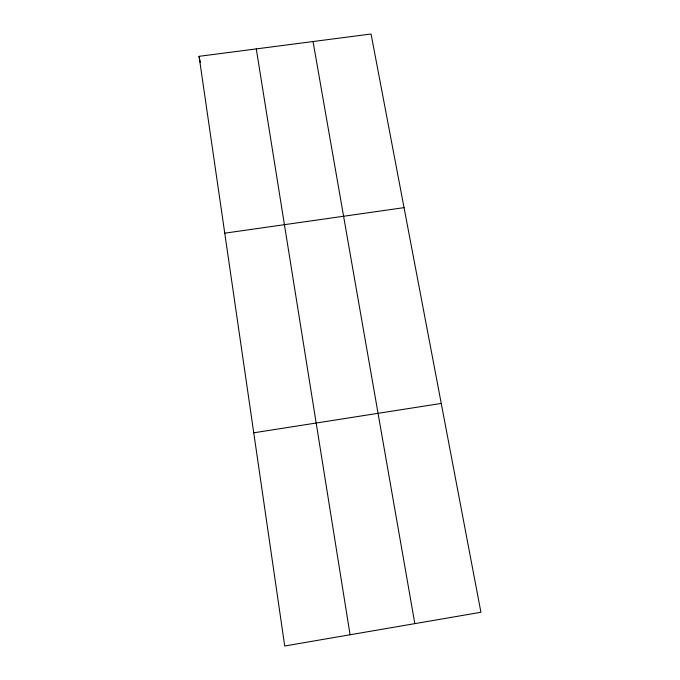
<?xml version="1.0" encoding="UTF-8"?>
<svg xmlns="http://www.w3.org/2000/svg" width="680" height="680" viewBox="0 0 680 680"><rect width="100%" height="100%" fill="white"/><g stroke="black" fill="none" stroke-linecap="round" stroke-linejoin="round"><path stroke-width="1.02" d="M253.75 432.803L441.252 403.435M224.757 233.18L404.056 207.646M199.07 56.329L371.059 34L480.93 612.272L284.716 646L199.07 56.329L200.319 62.526M313.047 41.531L414.825 623.637M256.284 48.901L350.072 634.763"/></g></svg>
